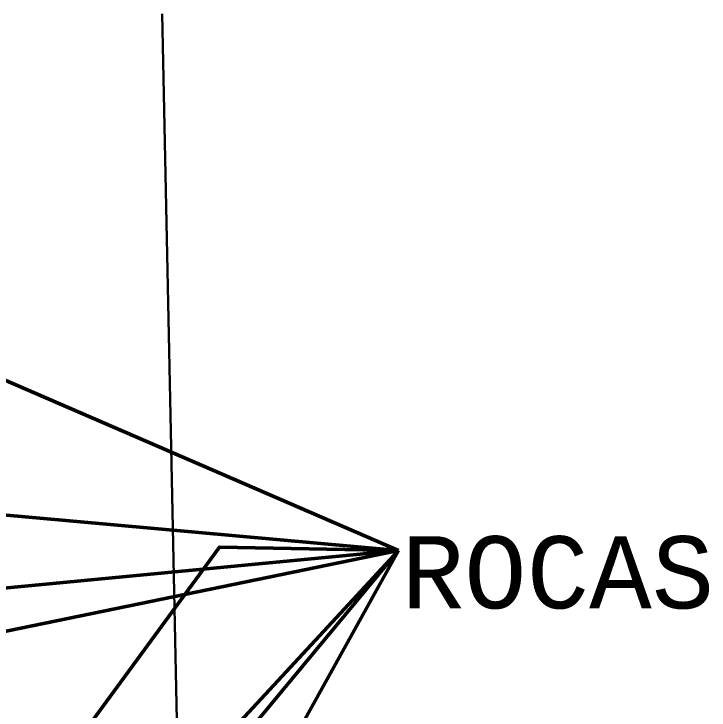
# Model space of a CAD drawing. Header units: inches. Extents: x 533200 to 542759, y 3594234 to 3596688.
# Drawn here: x 535937.7 to 535961.75, y 3595763.28 to 3595787.36 of the extents above; entities that cross this region are included whole.
import ezdxf

# ---------------------------------------------------------------- set-up
doc = ezdxf.new("R2010")
doc.units = ezdxf.units.IN
doc.header["$MEASUREMENT"] = 0
doc.layers.add('C-PROP-BNDY', color=150, linetype='Continuous')
doc.layers.add('CVL_CUADCON_TIT', color=1, linetype='Continuous')
doc.styles.add('MONOTXT4', font='MONOTXT4.shx')

msp = doc.modelspace()

# ---------------------------------------------------------------- linework, layer by layer
at = {"layer": 'C-PROP-BNDY', "color": 0, "linetype": 'Continuous', "lineweight": 30}
msp.add_lwpolyline([(535942.823, 3595787.364), (535944.116, 3595725.136)], dxfattribs=at)
at = {"layer": 'CVL_CUADCON_TIT', "lineweight": 50}
for points in [[(535929.997, 3595777.827), (535932.773, 3595776.69), (535951.008, 3595768.796)], [(535938.905, 3595760.853), (535940.678, 3595763.273), (535944.815, 3595768.92), (535951.008, 3595768.796)], [(535915.506, 3595765.723), (535918.36, 3595765.686), (535951.008, 3595768.796)], [(535925.985, 3595738.633), (535927.9, 3595740.942), (535951.008, 3595768.796)], [(535934.542, 3595751.071), (535936.598, 3595753.256), (535951.008, 3595768.796)], [(535935.31, 3595740.53), (535936.767, 3595743.152), (535951.008, 3595768.796)]]:
    msp.add_lwpolyline(points, dxfattribs=at)
for points, elevation in [([(535922.691, 3595770.997), (535925.79, 3595771.071), (535951.008, 3595768.796)], 655.33), ([(535924.739, 3595763.141), (535928.104, 3595764.094), (535951.008, 3595768.796)], 653.6)]:
    msp.add_lwpolyline(points, dxfattribs=dict(at, elevation=elevation))

# ---------------------------------------------------------------- texts
at = {"layer": 'CVL_CUADCON_TIT', "color": 0, "lineweight": 50, "style": 'MONOTXT4'}
msp.add_text('ROCAS', height=2.5, dxfattribs=at).set_placement((535951.111, 3595766.795))

doc.saveas('drawing.dxf')
